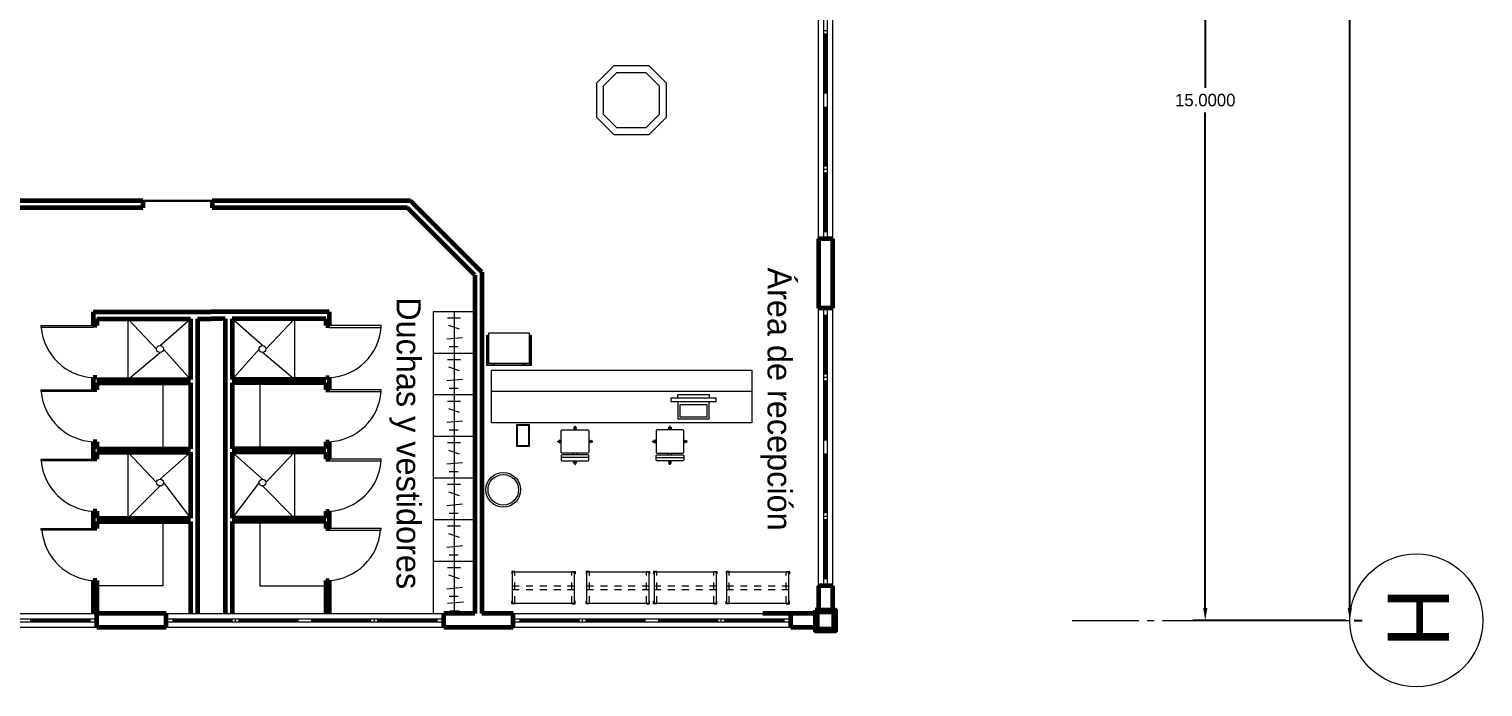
# Model space of a CAD drawing. Header units: metres. Extents: x 78 to 178, y -74 to 157.
# Drawn here: x 136.08 to 157.03, y 0.65 to 10.13 of the extents above; entities that cross this region are included whole.
import ezdxf

# ---------------------------------------------------------------- set-up
doc = ezdxf.new("R2010")
doc.units = ezdxf.units.M
doc.linetypes.add('ACAD_ISO04W100', pattern=[30, 24, -3, 0, -3])
doc.linetypes.add('HIDDEN5', pattern=[0.07, 0.04, -0.03])
for name, color, linetype, lineweight in [('Acotación', 250, 'Continuous', 9), ('envolvente', 164, 'Continuous', 60), ('Estructura', 1, 'Continuous', 60), ('mobiliario', 252, 'Continuous', 9), ('Niveles', 250, 'Continuous', 30), ('puertas', 15, 'Continuous', 9), ('Texto', 250, 'Continuous', 9), ('ventanas', 132, 'Continuous', 9)]:
    doc.layers.add(name, color=color, linetype=linetype, lineweight=lineweight)
doc.dimstyles.get("Standard").update_dxf_attribs({"dimtxt": 0.18, "dimasz": 0.18, "dimexe": 0.18, "dimexo": 0.0625, "dimgap": 0.09, "dimtad": 0, "dimtih": 1, "dimtoh": 1, "dimdec": 4, "dimzin": 0, "dimdsep": 46, "dimtxsty": 'Standard', "dimcen": 0.09, "dimadec": 0, "dimazin": 0, "dimtfac": 1, "dimtdec": 4, "dimtofl": 0, "dimtmove": 0, "dimatfit": 3, "dimfxl": 1, "dimtolj": 1, "dimtzin": 0, "dimarcsym": 0})

# ---------------------------------------------------------------- blocks, each defined once
blk = doc.blocks.new('TRATAMIENTOS PB_XREF$0$charola 01')
for p, q in [((0.01, 0.23), (0.03, 0.23)), ((0.01, 0.21), (0.03, 0.21)), ((0.39, 0.31), (0.39, 0.29)), ((0.41, 0.31), (0.41, 0.29)), ((0.01, -0.21), (0.03, -0.21)), ((0.01, -0.23), (0.03, -0.23)), ((0.39, -0.31), (0.39, -0.29)), ((0.41, -0.31), (0.41, -0.29))]:
    blk.add_line(p, q)
for points in [[(0.01, 0.31), (0.44, 0.31), (0.44, 0.32), (0, 0.32), (0, -0.32), (0.44, -0.32), (0.44, -0.31), (0.01, -0.31)], [(0.03, -0.29), (0.47, -0.29), (0.47, 0.29), (0.03, 0.29)]]:
    blk.add_lwpolyline(points, close=True)
blk = doc.blocks.new('TRATAMIENTOS PB_XREF$0$MAQ-ESC')
for points in [[(-0.092, 0.364), (-0.092, 0.314), (0.558, 0.314), (0.558, 0.364)], [(0.038, 0.095), (0.432, 0.095), (0.432, 0.265), (0.038, 0.265)]]:
    blk.add_lwpolyline(points, close=True)
for points in [[(0.008, 0.364), (0.008, 0.414), (0.458, 0.414), (0.458, 0.364)], [(0.008, 0.314), (0.008, 0.065), (0.458, 0.065), (0.458, 0.314)]]:
    blk.add_lwpolyline(points)
blk = doc.blocks.new('TRATAMIENTOS PB_XREF$0$ruedas silla')
for p, q in [((-0.05, 0.005), (0, 0.005)), ((0, 0.005), (0, -0.005)), ((0, -0.005), (-0.05, -0.005))]:
    blk.add_line(p, q)
for start, end in [(14.4775, 165.5225), (194.4775, 345.5225)]:
    blk.add_arc((-0.031, 0), 0.02, start, end)
blk = doc.blocks.new('TRATAMIENTOS PB_XREF$0$silla giratoria')
for p, q in [((-0.14, 0.025), (-0.16, 0.025)), ((-0.1, -0.2), (-0.1, 0.2)), ((-0.14, -0.025), (-0.16, -0.025))]:
    blk.add_line(p, q)
for points in [[(-0.18, 0.2), (-0.48, 0.2, 0.414214), (-0.5, 0.18), (-0.5, -0.18, 0.414214), (-0.48, -0.2), (-0.18, -0.2, 0.414214), (-0.16, -0.18), (-0.16, 0.18, 0.414214)], [(-0.14, 0.18, -0.414214), (-0.12, 0.2), (-0.07, 0.2, -0.414214), (-0.05, 0.18), (-0.05, -0.18, -0.414214), (-0.07, -0.2), (-0.12, -0.2, -0.414214), (-0.14, -0.18)]]:
    blk.add_lwpolyline(points, format="xyb", close=True)
at = {"xscale": -1, "rotation": 270}
blk.add_blockref('TRATAMIENTOS PB_XREF$0$ruedas silla', (-0.33, 0.25), dxfattribs=at)
at = {"xscale": -1}
blk.add_blockref('TRATAMIENTOS PB_XREF$0$ruedas silla', (-0.55, 0), dxfattribs=at)
blk.add_blockref('TRATAMIENTOS PB_XREF$0$ruedas silla', (0, 0))
at = {"rotation": 270}
blk.add_blockref('TRATAMIENTOS PB_XREF$0$ruedas silla', (-0.33, -0.25), dxfattribs=at)
blk = doc.blocks.new('10260204')
at = {"color": 8, "linetype": 'HIDDEN5'}
for p, q in [((0.05, -0.011), (0.05, -0.461)), ((0.873, -0.011), (0.873, -0.461)), ((0.011, -0.211), (0.911, -0.211)), ((0.011, -0.261), (0.911, -0.261))]:
    blk.add_line(p, q, dxfattribs=at)
for points in [[(0.05, -0.011), (0.05, -0.005), (0.005, -0.005), (0.005, -0.04), (0.011, -0.04)], [(0.873, -0.011), (0.873, -0.005), (0.918, -0.005), (0.918, -0.04), (0.911, -0.04)], [(0.05, -0.461), (0.05, -0.468), (0.005, -0.468), (0.005, -0.433), (0.011, -0.433)], [(0.873, -0.461), (0.873, -0.468), (0.918, -0.468), (0.918, -0.433), (0.911, -0.433)]]:
    blk.add_lwpolyline(points)
blk.add_lwpolyline([(0.011, -0.461), (0.011, -0.011), (0.911, -0.011), (0.911, -0.461)], close=True)
blk = doc.blocks.new('*D145')
at = {"layer": 'Acotación', "color": 0, "lineweight": -2, "transparency": 16777216}
for p, q in [((155.052, 16.606), (152.851, 16.606)), ((153.031, 16.426), (153.031, 9.286)), ((153.031, 1.786), (153.031, 8.926)), ((155.052, 1.606), (152.851, 1.606))]:
    blk.add_line(p, q, dxfattribs=at)
at = {"layer": 'Acotación', "color": 0, "transparency": 16777216}
for points in [[(153.001, 16.426), (153.061, 16.426), (153.031, 16.606)], [(153.001, 1.786), (153.061, 1.786), (153.031, 1.606)]]:
    blk.add_solid(points, dxfattribs=at)
at = {"layer": 'Defpoints', "color": 0, "transparency": 16777216}
for p in [(155.114, 16.606), (153.031, 1.606), (155.114, 1.606)]:
    blk.add_point(p, dxfattribs=at)
at = {"layer": 'Acotación', "color": 0, "transparency": 16777216, "insert": (153.031, 9.106), "char_height": 0.18, "attachment_point": 5}
blk.add_mtext('\\A1;15.0000', dxfattribs=at)
blk = doc.blocks.new('*D148')
at = {"layer": 'Acotación', "color": 0, "lineweight": -2, "transparency": 16777216}
for p, q in [((155.177, 37.606), (155.294, 37.606)), ((155.114, 37.426), (155.114, 19.786)), ((155.114, 1.786), (155.114, 19.426)), ((155.177, 1.606), (155.294, 1.606))]:
    blk.add_line(p, q, dxfattribs=at)
at = {"layer": 'Acotación', "color": 0, "transparency": 16777216}
for points in [[(155.084, 37.426), (155.144, 37.426), (155.114, 37.606)], [(155.084, 1.786), (155.144, 1.786), (155.114, 1.606)]]:
    blk.add_solid(points, dxfattribs=at)
at = {"layer": 'Defpoints', "color": 0, "transparency": 16777216}
for p in [(155.114, 37.606), (155.114, 1.606), (155.114, 1.606)]:
    blk.add_point(p, dxfattribs=at)
at = {"layer": 'Acotación', "color": 0, "transparency": 16777216, "insert": (155.114, 19.606), "char_height": 0.18, "attachment_point": 5}
blk.add_mtext('\\A1;36.0000', dxfattribs=at)

msp = doc.modelspace()

# ---------------------------------------------------------------- linework, layer by layer
at = {"layer": 'Acotación', "linetype": 'ACAD_ISO04W100', "ltscale": 0.04}
msp.add_line((151.1142, 1.60601), (155.1142, 1.60601), dxfattribs=at)
at = {"layer": 'Acotación'}
msp.add_circle((156.07313, 1.60601), 0.95893, dxfattribs=at)
at = {"layer": 'envolvente', "lineweight": 9}
for p, q in [((147.45784, 7.10601), (147.45784, 11.10601)), ((147.65784, 11.10601), (147.65784, 7.10601)), ((147.45784, 2.10601), (147.45784, 6.10601)), ((147.65784, 6.10601), (147.65784, 2.10601)), ((134.90784, 1.70601), (137.05784, 1.70601)), ((138.05784, 1.70601), (142.05784, 1.70601)), ((143.05784, 1.70601), (147.05784, 1.70601)), ((137.05784, 1.50601), (133.05784, 1.50601)), ((142.05784, 1.50601), (138.05784, 1.50601)), ((147.05784, 1.50601), (143.05784, 1.50601))]:
    msp.add_line(p, q, dxfattribs=at)
at = {"layer": 'envolvente'}
for p, q in [((137.72249, 7.65601), (128.13713, 7.65601)), ((137.72249, 7.55601), (134.90784, 7.55601)), ((137.72249, 7.65601), (137.72249, 7.55601)), ((141.57855, 7.65601), (138.72249, 7.65601)), ((138.72249, 7.65601), (138.72249, 7.55601)), ((141.53713, 7.55601), (138.72249, 7.55601)), ((142.50784, 6.5853), (141.53713, 7.55601)), ((142.60784, 6.62672), (141.57855, 7.65601)), ((147.45784, 7.10601), (147.45784, 6.10601)), ((147.65784, 7.10601), (147.45784, 7.10601)), ((147.65784, 7.10601), (147.65784, 6.10601)), ((142.50784, 6.5853), (142.50784, 1.70601)), ((142.60784, 6.62672), (142.60784, 1.70601)), ((147.65784, 6.10601), (147.45784, 6.10601)), ((137.00784, 6.05601), (137.00784, 5.85601)), ((137.00784, 6.05601), (138.707, 6.05601)), ((137.05784, 5.95601), (137.05784, 5.85601)), ((137.05784, 5.95601), (138.40784, 5.95601)), ((138.40784, 5.95601), (138.40784, 5.08101)), ((138.50784, 5.95601), (138.70784, 5.95601)), ((138.50784, 5.95601), (138.50784, 1.70601)), ((138.90784, 5.95601), (138.70784, 5.95601)), ((140.40784, 6.05601), (138.70869, 6.05601)), ((138.90784, 5.95601), (138.90784, 1.70601)), ((140.35784, 5.95601), (139.00784, 5.95601)), ((139.00784, 5.95601), (139.00784, 5.08101)), ((140.35784, 5.95601), (140.35784, 5.85601)), ((140.40784, 6.05601), (140.40784, 5.85601)), ((137.05784, 5.85601), (137.00784, 5.85601)), ((140.35784, 5.85601), (140.40784, 5.85601)), ((137.00784, 5.10601), (137.00784, 4.93101)), ((137.05784, 5.10601), (137.00784, 5.10601)), ((137.05784, 5.10601), (137.05784, 5.08101)), ((137.05784, 5.08101), (138.40784, 5.08101)), ((137.05784, 5.03101), (137.05784, 4.93101)), ((137.05784, 5.03101), (138.40784, 5.03101)), ((138.40784, 5.03101), (138.40784, 4.08101)), ((140.35784, 5.08101), (139.00784, 5.08101)), ((140.35784, 5.03101), (139.00784, 5.03101)), ((139.00784, 5.03101), (139.00784, 4.08101)), ((140.35784, 5.10601), (140.35784, 5.08101)), ((140.35784, 5.10601), (140.40784, 5.10601)), ((140.35784, 5.03101), (140.35784, 4.93101)), ((140.40784, 5.10601), (140.40784, 4.93101)), ((137.05784, 4.93101), (137.00784, 4.93101)), ((140.35784, 4.93101), (140.40784, 4.93101)), ((137.00784, 4.18101), (137.00784, 3.93101)), ((137.05784, 4.18101), (137.00784, 4.18101)), ((137.05784, 4.18101), (137.05784, 4.08101)), ((137.05784, 4.08101), (138.40784, 4.08101)), ((137.05784, 4.03101), (137.05784, 3.93101)), ((137.05784, 4.03101), (138.40784, 4.03101)), ((138.40784, 4.03101), (138.40784, 3.08101)), ((140.35784, 4.08101), (139.00784, 4.08101)), ((140.35784, 4.03101), (139.00784, 4.03101)), ((139.00784, 4.03101), (139.00784, 3.08101)), ((140.35784, 4.18101), (140.35784, 4.08101)), ((140.35784, 4.18101), (140.40784, 4.18101)), ((140.35784, 4.03101), (140.35784, 3.93101)), ((140.40784, 4.18101), (140.40784, 3.93101)), ((137.05784, 3.93101), (137.00784, 3.93101)), ((140.35784, 3.93101), (140.40784, 3.93101)), ((137.00784, 3.18101), (137.00784, 2.93101)), ((137.05784, 3.18101), (137.00784, 3.18101)), ((137.05784, 3.18101), (137.05784, 3.08101)), ((140.35784, 3.18101), (140.35784, 3.08101)), ((140.35784, 3.18101), (140.40784, 3.18101)), ((140.40784, 3.18101), (140.40784, 2.93101)), ((137.05784, 3.08101), (138.40784, 3.08101)), ((137.05784, 3.03101), (137.05784, 2.93101)), ((137.05784, 3.03101), (138.40784, 3.03101)), ((138.40784, 3.03101), (138.40784, 1.70601)), ((140.35784, 3.08101), (139.00784, 3.08101)), ((140.35784, 3.03101), (139.00784, 3.03101)), ((139.00784, 3.03101), (139.00784, 1.70601)), ((140.35784, 3.03101), (140.35784, 2.93101)), ((137.05784, 2.93101), (137.00784, 2.93101)), ((140.35784, 2.93101), (140.40784, 2.93101)), ((137.00784, 2.18101), (137.00784, 1.70601)), ((137.05784, 2.18101), (137.00784, 2.18101)), ((137.05784, 2.18101), (137.05784, 1.70601)), ((140.35784, 2.18101), (140.35784, 1.70601)), ((140.35784, 2.18101), (140.40784, 2.18101)), ((140.40784, 2.18101), (140.40784, 1.70601)), ((147.45784, 2.10601), (147.45784, 1.75601)), ((147.65784, 2.10601), (147.45784, 2.10601)), ((147.65784, 2.10601), (147.65784, 1.75601)), ((138.05784, 1.70601), (137.05784, 1.70601)), ((137.05784, 1.50601), (137.05784, 1.70601)), ((138.05784, 1.50601), (138.05784, 1.70601)), ((142.50784, 1.70601), (142.05784, 1.70601)), ((142.05784, 1.50601), (142.05784, 1.70601)), ((143.05784, 1.70601), (142.60784, 1.70601)), ((143.05784, 1.50601), (143.05784, 1.70601)), ((147.40784, 1.70601), (146.65784, 1.70601)), ((147.40784, 1.70601), (147.05784, 1.70601)), ((147.05784, 1.50601), (147.05784, 1.70601)), ((138.05784, 1.50601), (137.05784, 1.50601)), ((143.05784, 1.50601), (142.05784, 1.50601)), ((147.40784, 1.50601), (147.05784, 1.50601))]:
    msp.add_line(p, q, dxfattribs=at)
at = {"layer": 'Estructura'}
for points in [[(147.40784, 1.75601), (147.40784, 1.45601), (147.70784, 1.45601), (147.70784, 1.75601)], [(147.43784, 1.72601), (147.43784, 1.48601), (147.67784, 1.48601), (147.67784, 1.72601)]]:
    msp.add_lwpolyline(points, close=True, dxfattribs=at)
at = {"layer": 'mobiliario'}
for p, q in [((137.50784, 5.95601), (137.50784, 5.08101)), ((137.92116, 5.51858), (137.50784, 5.95601)), ((137.97031, 5.56773), (138.40784, 5.95601)), ((139.44538, 5.56773), (139.00784, 5.95601)), ((139.49453, 5.51858), (139.90784, 5.95601)), ((139.90784, 5.95601), (139.90784, 5.08101)), ((141.90784, 6.05601), (141.90784, 1.70601)), ((142.50784, 6.05601), (141.90784, 6.05601)), ((142.30051, 5.96421), (142.11427, 5.96421)), ((142.20784, 6.05601), (142.20784, 1.70601)), ((142.32859, 5.67981), (142.10182, 5.65848)), ((142.28293, 5.80316), (142.13226, 5.85646)), ((137.50784, 5.08101), (137.97031, 5.46943)), ((138.01946, 5.51858), (138.40784, 5.08101)), ((139.39622, 5.51858), (139.00784, 5.08101)), ((139.90784, 5.08101), (139.44538, 5.46943)), ((142.50784, 5.45601), (141.90784, 5.45601)), ((142.26771, 5.54883), (142.1353, 5.54883)), ((142.30051, 5.36421), (142.11427, 5.36421)), ((142.28293, 5.20316), (142.13226, 5.25646)), ((138.00784, 5.03101), (138.00784, 4.08101)), ((139.40784, 5.03101), (139.40784, 4.08101)), ((142.32859, 5.07981), (142.10182, 5.05848)), ((142.50784, 4.85601), (141.90784, 4.85601)), ((142.26771, 4.94883), (142.1353, 4.94883)), ((142.7474, 4.91032), (146.4974, 4.91032)), ((142.30051, 4.76421), (142.11427, 4.76421)), ((142.28293, 4.60316), (142.13226, 4.65646)), ((142.32859, 4.47981), (142.10182, 4.45848)), ((142.50784, 4.25601), (141.90784, 4.25601)), ((142.26771, 4.34883), (142.1353, 4.34883)), ((137.92116, 3.59358), (137.50784, 4.03101)), ((137.50784, 4.03101), (137.50784, 3.08101)), ((137.97031, 3.64273), (138.40784, 4.03101)), ((139.44538, 3.64273), (139.00784, 4.03101)), ((139.49453, 3.59358), (139.90784, 4.03101)), ((139.90784, 4.03101), (139.90784, 3.08101)), ((142.30051, 4.16421), (142.11427, 4.16421)), ((142.28293, 4.00316), (142.13226, 4.05646)), ((142.32859, 3.87981), (142.10182, 3.85848)), ((138.01946, 3.59358), (138.40784, 3.08101)), ((139.39622, 3.59358), (139.00784, 3.08101)), ((142.50784, 3.65601), (141.90784, 3.65601)), ((142.30051, 3.56421), (142.11427, 3.56421)), ((142.26771, 3.74883), (142.1353, 3.74883)), ((137.50784, 3.08101), (137.97031, 3.54443)), ((139.90784, 3.08101), (139.44538, 3.54443)), ((142.28293, 3.40316), (142.13226, 3.45646)), ((142.32859, 3.27981), (142.10182, 3.25848)), ((142.26771, 3.14883), (142.1353, 3.14883)), ((138.00784, 3.03101), (138.00784, 2.10601)), ((139.40784, 3.03101), (139.40784, 2.10601)), ((142.50784, 3.05601), (141.90784, 3.05601)), ((142.30051, 2.96421), (142.11427, 2.96421)), ((142.28293, 2.80316), (142.13226, 2.85646)), ((142.32859, 2.67981), (142.10182, 2.65848)), ((142.26771, 2.54883), (142.1353, 2.54883)), ((142.50784, 2.45601), (141.90784, 2.45601)), ((142.30051, 2.36421), (142.11427, 2.36421)), ((142.28293, 2.20316), (142.13226, 2.25646)), ((142.32859, 2.07981), (142.10182, 2.05848)), ((142.26771, 1.94883), (142.1353, 1.94883)), ((142.34082, 1.86883), (142.11404, 1.84751)), ((142.27994, 1.73786), (142.14753, 1.73786))]:
    msp.add_line(p, q, dxfattribs=at)
at = {"layer": 'mobiliario', "lineweight": 9}
for p, q in [((138.00784, 2.10601), (137.05784, 2.10601)), ((139.40784, 2.10601), (140.35784, 2.10601))]:
    msp.add_line(p, q, dxfattribs=at)
at = {"layer": 'mobiliario'}
for points in [[(145.26187, 9.35601), (145.26187, 8.85601), (145.01187, 8.60601), (144.51187, 8.60601), (144.26187, 8.85601), (144.26187, 9.35601), (144.51187, 9.60601), (145.01187, 9.60601)], [(145.16187, 9.31459), (145.16187, 8.89743), (144.97045, 8.70601), (144.55329, 8.70601), (144.36187, 8.89743), (144.36187, 9.31459), (144.55329, 9.50601), (144.97045, 9.50601)], [(142.7474, 4.45532), (142.7474, 5.21532), (146.4974, 5.21532), (146.4974, 4.45532)], [(143.29126, 4.43154), (143.29126, 4.11154), (143.11126, 4.11154), (143.11126, 4.43154)], [(143.28126, 4.42154), (143.28126, 4.12154), (143.12126, 4.12154), (143.12126, 4.42154)]]:
    msp.add_lwpolyline(points, close=True, dxfattribs=at)
for centre, radius in [((137.97031, 5.51858), 0.04915), ((139.44538, 5.51858), 0.04915), ((137.97031, 3.59358), 0.04915), ((139.44538, 3.59358), 0.04915), ((142.91599, 3.48941), 0.25), ((142.91599, 3.48941), 0.22)]:
    msp.add_circle(centre, radius, dxfattribs=at)
at = {"layer": 'Niveles'}
msp.add_line((138.72249, 7.65601), (137.72249, 7.65601), dxfattribs=at)
at = {"layer": 'puertas'}
for points in [[(137.00784, 5.83101), (136.25784, 5.83101), (136.25784, 5.85601), (137.00784, 5.85601)], [(140.40784, 5.83101), (141.15784, 5.83101), (141.15784, 5.85601), (140.40784, 5.85601)], [(137.00784, 4.90601), (136.25784, 4.90601), (136.25784, 4.93101), (137.00784, 4.93101)], [(140.40784, 4.90601), (141.15784, 4.90601), (141.15784, 4.93101), (140.40784, 4.93101)], [(137.00784, 3.90601), (136.25784, 3.90601), (136.25784, 3.93101), (137.00784, 3.93101)], [(140.40784, 3.90601), (141.15784, 3.90601), (141.15784, 3.93101), (140.40784, 3.93101)], [(137.00784, 2.90601), (136.25784, 2.90601), (136.25784, 2.93101), (137.00784, 2.93101)], [(140.40784, 2.90601), (141.15784, 2.90601), (141.15784, 2.93101), (140.40784, 2.93101)]]:
    msp.add_lwpolyline(points, close=True, dxfattribs=at)
for centre, start, end in [((137.04778, 5.89776), 184.829752, 267.112291), ((140.36791, 5.89776), 272.887709, 355.170248), ((137.04778, 4.97276), 184.829752, 267.112291), ((140.36791, 4.97276), 272.887709, 355.170248), ((137.04778, 3.97276), 184.829752, 267.112291), ((140.36791, 3.97276), 272.887709, 355.170248), ((137.05774, 2.97276), 184.829752, 267.112291), ((140.35795, 2.97276), 272.887709, 355.170248)]:
    msp.add_arc(centre, 0.79275, start, end, dxfattribs=at)
at = {"layer": 'ventanas'}
for p, q in [((147.53284, 9.10601), (147.53284, 11.10601)), ((147.58284, 11.10601), (147.58284, 9.10601)), ((147.58284, 10.10601), (147.53284, 10.10601)), ((147.58284, 10.05601), (147.53284, 10.05601)), ((147.54784, 9.20601), (147.54784, 10.05601)), ((147.56784, 9.20601), (147.56784, 10.05601)), ((147.58284, 9.20601), (147.53284, 9.20601)), ((147.53284, 7.10601), (147.53284, 9.10601)), ((147.58284, 9.10601), (147.58284, 7.10601)), ((147.53284, 9.00601), (147.58284, 9.00601)), ((147.54784, 8.15601), (147.54784, 9.00601)), ((147.56784, 8.15601), (147.56784, 9.00601)), ((147.58284, 8.15601), (147.53284, 8.15601)), ((147.58284, 8.10601), (147.53284, 8.10601)), ((147.58284, 8.05601), (147.53284, 8.05601)), ((147.54784, 7.20601), (147.54784, 8.05601)), ((147.56784, 7.20601), (147.56784, 8.05601)), ((147.58284, 7.20601), (147.53284, 7.20601)), ((147.53284, 4.10601), (147.53284, 6.10601)), ((147.58284, 6.10601), (147.58284, 4.10601)), ((147.53284, 6.00601), (147.58284, 6.00601)), ((147.54784, 5.15601), (147.54784, 6.00601)), ((147.56784, 5.15601), (147.56784, 6.00601)), ((147.58284, 5.15601), (147.53284, 5.15601)), ((147.58284, 5.10601), (147.53284, 5.10601)), ((147.58284, 5.05601), (147.53284, 5.05601)), ((147.54784, 4.20601), (147.54784, 5.05601)), ((147.56784, 4.20601), (147.56784, 5.05601)), ((147.58284, 4.20601), (147.53284, 4.20601)), ((147.53284, 2.10601), (147.53284, 4.10601)), ((147.53284, 4.00601), (147.58284, 4.00601)), ((147.54784, 3.15601), (147.54784, 4.00601)), ((147.56784, 3.15601), (147.56784, 4.00601)), ((147.58284, 4.10601), (147.58284, 2.10601)), ((147.58284, 3.15601), (147.53284, 3.15601)), ((147.58284, 3.10601), (147.53284, 3.10601)), ((147.58284, 3.05601), (147.53284, 3.05601)), ((147.54784, 2.20601), (147.54784, 3.05601)), ((147.56784, 2.20601), (147.56784, 3.05601)), ((147.58284, 2.20601), (147.53284, 2.20601)), ((135.05784, 1.63101), (137.05784, 1.63101)), ((137.05784, 1.58101), (135.05784, 1.58101)), ((136.10784, 1.58101), (136.10784, 1.63101)), ((136.10784, 1.61601), (136.95784, 1.61601)), ((136.10784, 1.59601), (136.95784, 1.59601)), ((136.95784, 1.63101), (136.95784, 1.58101)), ((138.05784, 1.63101), (140.05784, 1.63101)), ((140.05784, 1.58101), (138.05784, 1.58101)), ((138.15784, 1.58101), (138.15784, 1.63101)), ((138.15784, 1.61601), (139.00784, 1.61601)), ((138.15784, 1.59601), (139.00784, 1.59601)), ((139.00784, 1.58101), (139.00784, 1.63101)), ((139.05784, 1.58101), (139.05784, 1.63101)), ((139.10784, 1.58101), (139.10784, 1.63101)), ((139.10784, 1.61601), (139.95784, 1.61601)), ((139.10784, 1.59601), (139.95784, 1.59601)), ((139.95784, 1.63101), (139.95784, 1.58101)), ((140.05784, 1.63101), (142.05784, 1.63101)), ((142.05784, 1.58101), (140.05784, 1.58101)), ((140.15784, 1.58101), (140.15784, 1.63101)), ((140.15784, 1.61601), (141.00784, 1.61601)), ((140.15784, 1.59601), (141.00784, 1.59601)), ((141.00784, 1.58101), (141.00784, 1.63101)), ((141.05784, 1.58101), (141.05784, 1.63101)), ((141.10784, 1.58101), (141.10784, 1.63101)), ((141.10784, 1.61601), (141.95784, 1.61601)), ((141.10784, 1.59601), (141.95784, 1.59601)), ((141.95784, 1.63101), (141.95784, 1.58101)), ((143.05784, 1.63101), (145.05784, 1.63101)), ((145.05784, 1.58101), (143.05784, 1.58101)), ((143.15784, 1.58101), (143.15784, 1.63101)), ((143.15784, 1.61601), (144.00784, 1.61601)), ((143.15784, 1.59601), (144.00784, 1.59601)), ((144.00784, 1.58101), (144.00784, 1.63101)), ((144.05784, 1.58101), (144.05784, 1.63101)), ((144.10784, 1.58101), (144.10784, 1.63101)), ((144.10784, 1.61601), (144.95784, 1.61601)), ((144.10784, 1.59601), (144.95784, 1.59601)), ((144.95784, 1.63101), (144.95784, 1.58101)), ((145.05784, 1.63101), (147.05784, 1.63101)), ((147.05784, 1.58101), (145.05784, 1.58101)), ((145.15784, 1.58101), (145.15784, 1.63101)), ((145.15784, 1.61601), (146.00784, 1.61601)), ((145.15784, 1.59601), (146.00784, 1.59601)), ((146.00784, 1.58101), (146.00784, 1.63101)), ((146.05784, 1.58101), (146.05784, 1.63101)), ((146.10784, 1.58101), (146.10784, 1.63101)), ((146.10784, 1.61601), (146.95784, 1.61601)), ((146.10784, 1.59601), (146.95784, 1.59601)), ((146.95784, 1.63101), (146.95784, 1.58101))]:
    msp.add_line(p, q, dxfattribs=at)

# ---------------------------------------------------------------- block references
at = {"layer": 'mobiliario', "xscale": -1}
for name, p, rotation in [('TRATAMIENTOS PB_XREF$0$charola 01', (142.99836, 5.28045), 270), ('TRATAMIENTOS PB_XREF$0$silla giratoria', (143.94987, 3.85535), 90), ('10260204', (143.03259, 1.84237), 180), ('10260204', (144.10614, 1.84237), 180), ('10260204', (145.07709, 1.84237), 180), ('10260204', (146.12106, 1.84237), 180)]:
    msp.add_blockref(name, p, dxfattribs=dict(at, rotation=rotation))
at = {"layer": 'mobiliario'}
msp.add_blockref('TRATAMIENTOS PB_XREF$0$MAQ-ESC', (145.42412, 4.44678), dxfattribs=at)
at = {"layer": 'mobiliario', "rotation": 270}
msp.add_blockref('TRATAMIENTOS PB_XREF$0$silla giratoria', (145.31723, 3.85535), dxfattribs=at)

# ---------------------------------------------------------------- texts
at = {"layer": 'Acotación', "insert": (156.54549, 2.0732), "char_height": 0.8858, "attachment_point": 1, "rotation": 270}
msp.add_mtext_dynamic_manual_height_columns('H', width=0.8858034, gutter_width=4.42902, heights=[0], dxfattribs=at)
at = {"layer": 'Texto', "char_height": 0.3495215, "attachment_point": 1, "rotation": 270}
for s, insert, width in [('Área de recepción', (147.07331, 6.69395), 4.1258443), ('Duchas y vestidores', (141.72742, 6.26573), 4.6263042)]:
    msp.add_mtext(s, dxfattribs=dict(at, insert=insert, width=width))

# ---------------------------------------------------------------- dimensions: what is measured, and where the dimension line sits
at = {"layer": 'Acotación'}
for base, p1, picture, middle in [((155.1142, 1.60601), (155.1142, 37.60601), '*D148', (155.1142, 19.60601)), ((153.03099, 1.60601), (155.1142, 16.60601), '*D145', (153.03099, 9.10601))]:
    dim = msp.add_linear_dim(base=base, p1=p1, p2=(155.1142, 1.60601), angle=270, dimstyle='Standard', dxfattribs=at)
    dim.commit()
    dim.dimension.update_dxf_attribs({"geometry": picture, "text_midpoint": middle})

doc.saveas('drawing.dxf')
